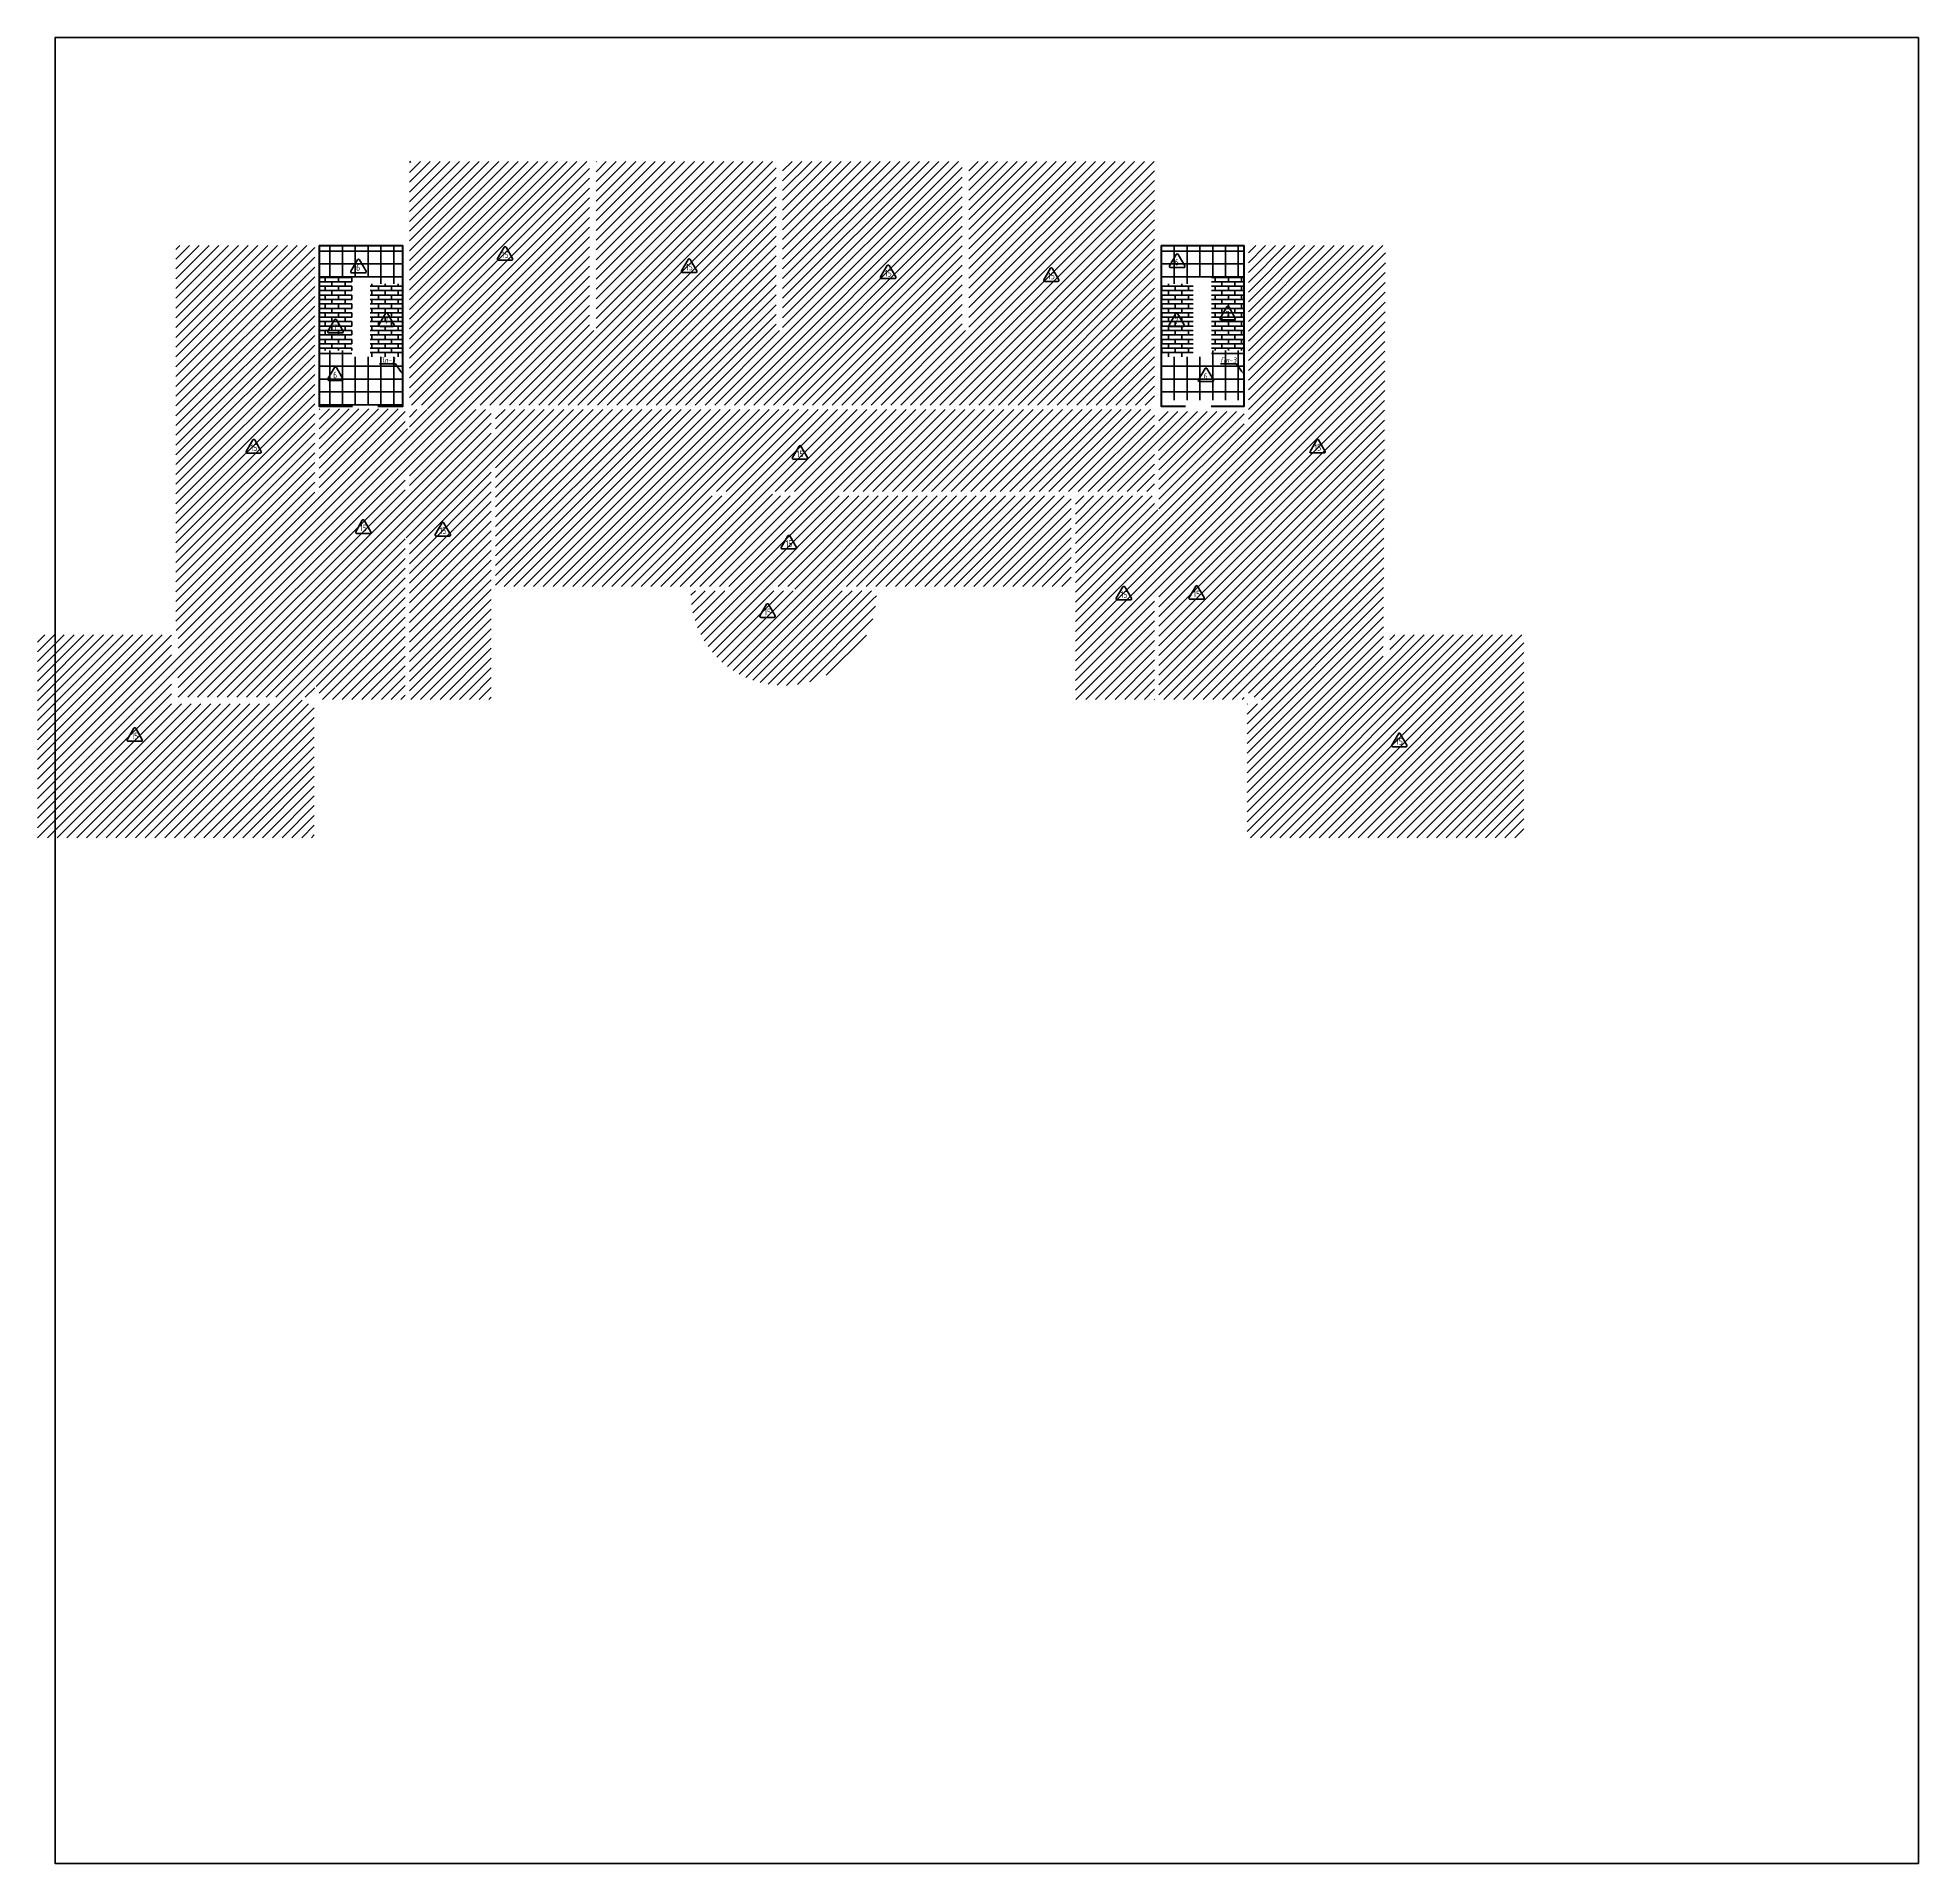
# Model space of a CAD drawing. Header units: millimetres. Extents: x -510890 to 418982, y -118257 to 141350.
# Drawn here: x 332655 to 418982, y -118257 to -34460 of the extents above; entities that cross this region are included whole.
import ezdxf
from ezdxf import colors
from ezdxf.entities.mleader import LeaderData, LeaderLine
from ezdxf.enums import TextEntityAlignment as Align
from ezdxf.math import Vec2, Vec3

# ---------------------------------------------------------------- set-up
doc = ezdxf.new("R2010")
doc.units = ezdxf.units.MM
doc.layers.add('АР_Площадь контур', color=220, linetype='Continuous', lineweight=35, plot=False)
doc.styles.add('ISOCPEUR', font='isocpeur.ttf', dxfattribs={"height": 800})
doc.styles.add('Архитект', font='isocpeur.ttf', dxfattribs={"width": 0.8, "oblique": 8})
pattern_1 = [(90, (137543.9, -126491.33), (-587.375, 0), []), (180, (137543.9, -126491.33), (-6e-14, -587.375), [])]
pattern_2 = [(0, (209610.45, -28798.6), (0, 203.2254), []), (90, (209610.45, -28798.6), (-304.8, 203.2254), [203.2254, -203.2254])]
pattern_3 = [(90, (137543.9, -126491.3), (-587.375, 0), []), (180, (137543.9, -126491.3), (-6e-14, -587.375), [])]

msp = doc.modelspace()

# ---------------------------------------------------------------- hatches: boundary and pattern name
at = {"layer": 'АР_Площадь контур', "ltscale": 100}
h = msp.add_hatch(dxfattribs=at)
h.set_pattern_fill('ANSI31', color=30, scale=100)
h.set_pattern_definition([(45, (2999.9, -126491.32), (-224.5064, 224.5064), [])])
edge = h.paths.add_edge_path()
edge.add_line((339104.5, -62925.6), (339104.5, -61675.6))
edge.add_line((339104.5, -61675.6), (339004.5, -61675.6))
edge.add_line((339004.5, -61675.6), (339004.5, -44005.6))
edge.add_line((339004.5, -44005.6), (345379.5, -44005.6))
edge.add_line((345379.5, -44005.6), (345379.5, -55405.6))
edge.add_line((345379.5, -55405.6), (345579.5, -55405.6))
edge.add_line((345579.5, -55405.6), (345579.5, -51495.7))
edge.add_line((345579.5, -51495.7), (349519.5, -51495.7))
edge.add_line((349519.5, -51495.7), (349519.5, -52415.6))
edge.add_line((349519.5, -52415.6), (349719.5, -52415.6))
edge.add_line((349719.5, -52415.6), (349719.5, -51525.6))
edge.add_line((349719.5, -51525.6), (350549.5, -51525.6))
edge.add_line((350549.5, -51525.6), (350549.5, -51325.6))
edge.add_line((350549.5, -51325.6), (349719.5, -51325.6))
edge.add_line((349719.5, -51325.6), (349719.5, -40140.6))
edge.add_line((349719.5, -40140.6), (357984.5, -40140.6))
edge.add_line((357984.5, -40140.6), (357984.5, -47901))
edge.add_line((357984.5, -47901), (358284.5, -47901))
edge.add_line((358284.5, -47901), (358284.5, -40140.6))
edge.add_line((358284.5, -40140.6), (366549.5, -40140.6))
edge.add_line((366549.5, -40140.6), (366549.5, -47901))
edge.add_line((366549.5, -47901), (366849.4, -47899.7))
edge.add_line((366849.4, -47899.7), (366849.4, -40140.6))
edge.add_line((366849.4, -40140.6), (375094.5, -40140.6))
edge.add_line((375094.5, -40140.6), (375094.5, -47901))
edge.add_line((375094.5, -47901), (375394.5, -47901))
edge.add_line((375394.5, -47901), (375394.5, -40140.6))
edge.add_line((375394.5, -40140.6), (383919.5, -40140.6))
edge.add_line((383919.5, -40140.6), (383919.5, -51325.6))
edge.add_line((383919.5, -51325.6), (352549.5, -51325.6))
edge.add_line((352549.5, -51325.6), (352549.5, -51525.6))
edge.add_line((352549.5, -51525.6), (353474.5, -51525.6))
edge.add_line((353474.5, -51525.6), (353474.5, -52625.6))
edge.add_line((353474.5, -52625.6), (353674.5, -52625.6))
edge.add_line((353674.5, -52625.6), (353674.5, -51525.6))
edge.add_line((353674.5, -51525.6), (383919.5, -51525.6))
edge.add_line((383919.5, -51525.6), (383919.5, -52408.1))
edge.add_line((383919.5, -52408.1), (384119.5, -52408.2))
edge.add_line((384119.5, -52408.2), (384119.5, -51625.6))
edge.add_line((384119.5, -51625.6), (384219.5, -51625.6))
edge.add_line((384219.5, -51625.6), (388029.5, -51625.6))
edge.add_line((388029.5, -51625.6), (388029.5, -52326.1))
edge.add_line((388029.5, -52326.1), (388229.5, -52326))
edge.add_line((388229.5, -52326), (388229.5, -44005.6))
edge.add_line((388229.5, -44005.6), (394519.5, -44006.5))
edge.add_line((394519.5, -44006.5), (394419.5, -63003.9))
edge.add_line((394419.5, -63003.9), (394719.5, -63003.9))
edge.add_line((394719.5, -63003.9), (394719.5, -61875.6))
edge.add_line((394719.5, -61875.6), (400869.5, -61875.6))
edge.add_line((400869.5, -61875.6), (400869.5, -71185.6))
edge.add_line((400869.5, -71185.6), (388169.5, -71185.6))
edge.add_line((388169.5, -71185.6), (388169.5, -65035.6))
edge.add_line((388169.5, -65035.6), (388828.9, -65035.6))
edge.add_line((388828.9, -65035.6), (388828.9, -64735.6))
edge.add_line((388828.9, -64735.6), (388229.5, -64735.6))
edge.add_line((388229.5, -64735.6), (388229.5, -64485.9))
edge.add_line((388229.5, -64485.9), (388029.5, -64485.9))
edge.add_line((388029.5, -64485.9), (388029.5, -64835.6))
edge.add_line((388029.5, -64835.6), (384119.5, -64835.6))
edge.add_line((384119.5, -64835.6), (384119.5, -60004.9))
edge.add_line((384119.5, -60004.9), (383919.5, -60005))
edge.add_line((383919.5, -60005), (383919.5, -64835.6))
edge.add_line((383919.5, -64835.6), (380289.5, -64835.6))
edge.add_line((380289.5, -64835.6), (380289.5, -55495.6))
edge.add_line((380289.5, -55495.6), (383919.5, -55495.6))
edge.add_line((383919.5, -55495.6), (383919.5, -56135.6))
edge.add_line((383919.5, -56135.6), (384119.5, -56135.6))
edge.add_line((384119.5, -56135.6), (384119.5, -53408.1))
edge.add_line((384119.5, -53408.1), (383919.5, -53408.1))
edge.add_line((383919.5, -53408.1), (383919.5, -55295.6))
edge.add_line((383919.5, -55295.6), (369406.5, -55295.6))
edge.add_line((369406.5, -55295.6), (369406.5, -55495.6))
edge.add_line((369406.5, -55495.6), (380089.5, -55495.6))
edge.add_line((380089.5, -55495.6), (380089.5, -59645.6))
edge.add_line((380089.5, -59645.6), (369406.5, -59645.6))
edge.add_line((369406.5, -59645.6), (369406.5, -59845.6))
edge.add_line((369406.5, -59845.6), (371154.2, -59845.6))
edge.add_line((371154.2, -59845.6), (371155.4, -60245.6))
edge.add_arc((366899.7, -59927.2), 4267.5, 184.278561, 355.721439, ccw=False)
edge.add_line((362644.1, -60245.6), (362645.2, -59845.6))
edge.add_line((362645.2, -59845.6), (364387.5, -59845.6))
edge.add_line((364387.5, -59845.6), (364387.5, -59645.6))
edge.add_line((364387.5, -59645.6), (353674.5, -59645.6))
edge.add_line((353674.5, -59645.6), (353674.5, -54095.6))
edge.add_line((353674.5, -54095.6), (353474.5, -54095.6))
edge.add_line((353474.5, -54095.6), (353474.5, -64835.6))
edge.add_line((353474.5, -64835.6), (349719.5, -64835.6))
edge.add_line((349719.5, -64835.6), (349719.7, -57415.6))
edge.add_line((349719.7, -57415.6), (349519.5, -57415.6))
edge.add_line((349519.5, -57415.6), (349519.5, -64835.6))
edge.add_line((349519.5, -64835.6), (345579.5, -64835.6))
edge.add_line((345579.5, -64835.6), (345579.5, -64235.6))
edge.add_line((345579.5, -64235.6), (345379.5, -64235.6))
edge.add_line((345379.5, -64235.6), (345379.5, -64735.6))
edge.add_line((345379.5, -64735.6), (344804.5, -64735.6))
edge.add_line((344804.5, -64735.6), (344804.5, -65035.6))
edge.add_line((344804.5, -65035.6), (345354.5, -65035.6))
edge.add_line((345354.5, -65035.6), (345354.5, -71185.6))
edge.add_line((345354.5, -71185.6), (332654.5, -71186.1))
edge.add_line((332654.5, -71186.1), (332654.5, -61875.6))
edge.add_line((332654.5, -61875.6), (338804.5, -61875.6))
edge.add_line((338804.5, -61875.6), (338804.5, -62925.6))
edge.add_line((338804.5, -62925.6), (339104.5, -62925.6))
h.paths.add_polyline_path([(339104.5, -64735.6), (339104.5, -63845.6), (338804.5, -63845.6), (338804.5, -65035.6), (343634.5, -65035.6), (343634.5, -64735.6)], flags=16)
h.paths.add_polyline_path([(349519.5, -55415.6), (349719.5, -55415.6), (349719.5, -54415.6), (349519.5, -54415.6)], flags=16)
h.paths.add_polyline_path([(363384.5, -55295.6), (363384.5, -55495.6), (364386.5, -55495.6), (364386.5, -55295.6)], flags=16)
h.paths.add_polyline_path([(367406.5, -55495.6), (367406.5, -55295.6), (366387.5, -55295.6), (366387.5, -55495.6)], flags=17)
h.paths.add_polyline_path([(367406.5, -59845.6), (367406.5, -59645.6), (366387.5, -59645.6), (366387.5, -59845.6)], flags=16)
h.paths.add_polyline_path([(383919.5, -59385), (384119.5, -59385), (384119.5, -57884.3), (383919.5, -57884.3)], flags=0)
h.paths.add_polyline_path([(388029.5, -62985.9), (388229.5, -62985.9), (388229.5, -53795.9), (388029.5, -53795.9)], flags=0)
h.paths.add_polyline_path([(389748.9, -64735.6), (389748.9, -65035.6), (394719.5, -65035.6), (394719.5, -64473.9), (394419.5, -64473.9), (394419.5, -64735.6)], flags=0)
h.paths.add_polyline_path([(345379.5, -56875.6), (345379.5, -62735.6), (345579.5, -62735.6), (345579.5, -56875.6)], flags=0)
at = {"layer": 'АР_Площадь контур', "true_color": 0x000000}
h = msp.add_hatch(dxfattribs=at)
h.set_pattern_fill('ANSI37', color=18, scale=185, angle=45)
h.set_pattern_definition(pattern_3)
h.paths.add_polyline_path([(347917.1, -45454.7), (345580.7, -45454.8), (345581, -44005.6), (349419.5, -44005.6), (349419.5, -45754.8), (347917.2, -45754.8)])
h = msp.add_hatch(dxfattribs=at)
h.set_pattern_fill('ANSI37', color=18, scale=185, angle=45)
h.set_pattern_definition(pattern_1)
h.paths.add_polyline_path([(385691.9, -45454.7), (388029.5, -45454.8), (388029.5, -44005.7), (384219.5, -44005.7), (384219.5, -45754.8), (385691.9, -45754.8)])
at = {"layer": 'АР_Площадь контур', "true_color": 0xffffff}
h = msp.add_hatch(dxfattribs=at)
h.set_pattern_fill('AR-BRSTD', scale=3)
h.set_pattern_definition(pattern_2)
h.paths.add_polyline_path([(347076.8, -45454.7), (345580, -45454.7), (345580, -48814.8), (347076.8, -48814.8)])
h = msp.add_hatch(dxfattribs=at)
h.set_pattern_fill('AR-BRSTD', scale=3)
h.set_pattern_definition(pattern_2)
h.paths.add_polyline_path([(386532.3, -48814.8), (388029.5, -48814.8), (388029.5, -45454.8), (386532.3, -45454.8)])
h = msp.add_hatch(dxfattribs=at)
h.set_pattern_fill('AR-BRSTD', scale=3)
h.set_pattern_definition(pattern_2)
h.paths.add_polyline_path([(347917.2, -49114.8), (349419.5, -49114.8), (349419.5, -45754.8), (347917.2, -45754.8)])
h = msp.add_hatch(dxfattribs=at)
h.set_pattern_fill('AR-BRSTD', scale=3)
h.set_pattern_definition(pattern_2)
h.paths.add_polyline_path([(384219.5, -45754.8), (385691.9, -45754.8), (385691.9, -49114.8), (384219.5, -49114.8)])
at = {"layer": 'АР_Площадь контур', "true_color": 0x000000}
h = msp.add_hatch(dxfattribs=at)
h.set_pattern_fill('ANSI37', color=18, scale=185, angle=45)
h.set_pattern_definition(pattern_3)
h.paths.add_polyline_path([(347076.9, -49114.8), (349419.5, -49114.8), (349419.5, -51325.6), (345579.5, -51325.6), (345580, -48814.8), (347076.9, -48814.8)])
h = msp.add_hatch(dxfattribs=at)
h.set_pattern_fill('ANSI37', color=18, scale=185, angle=45)
h.set_pattern_definition(pattern_1)
h.paths.add_polyline_path([(386532.3, -49114.8), (384219.5, -49114.8), (384219.5, -51105.6), (388029.5, -51105.6), (388029.5, -48814.8), (386532.3, -48814.8)])

# ---------------------------------------------------------------- linework, layer by layer
at = {"layer": 'АР_Площадь контур', "ltscale": 40}
msp.add_lwpolyline([(418981.5, -118257.2), (333454.4, -118257.2), (333454.4, -34460), (418981.5, -34460)], close=True, dxfattribs=at)
at = {"layer": 'АР_Площадь контур', "lineweight": 60}
for points in [[(345579.5, -44005.6), (345579.5, -51375.7), (347104.5, -51375.7)], [(345579.5, -44005.6), (349419.5, -44005.6)], [(348274.5, -51375.7), (349419.5, -51375.7), (349419.5, -44005.6)], [(384219.5, -44005.6), (384219.5, -51375.6), (385349.5, -51375.6)], [(384219.5, -44005.6), (388029.5, -44005.6)], [(386519.5, -51375.6), (388029.5, -51375.6), (388029.5, -44005.6)]]:
    msp.add_lwpolyline(points, dxfattribs=at)
at = {"layer": 'АР_Площадь контур', "linetype": 'Continuous'}
for points in [[(347078.9, -45258.1), (347685.1, -45258.1, 0.5773495), (347728.4, -45183.1), (347425.3, -44658.1, 0.5773541), (347338.7, -44658.1), (347035.6, -45183.1, 0.5773491), (347078.9, -45258.1, 0.0000017)], [(353809, -44676.4), (354415.2, -44676.4, 0.5773495), (354458.5, -44601.4), (354155.4, -44076.4, 0.5773541), (354068.8, -44076.4), (353765.7, -44601.4, 0.5773491), (353809, -44676.4, 0.0000017)], [(362258.9, -45239.9), (362865.1, -45239.9, 0.5773495), (362908.4, -45164.9), (362605.3, -44639.9, 0.5773541), (362518.7, -44639.9), (362215.6, -45164.9, 0.5773491), (362258.9, -45239.9, 0.0000017)], [(384655.1, -45014), (385261.3, -45014, 0.5773495), (385304.6, -44939), (385001.5, -44414, 0.5773541), (384914.9, -44414), (384611.8, -44939, 0.5773491), (384655.1, -45014, 0.0000017)], [(371393.1, -45521.6), (371999.3, -45521.6, 0.5773495), (372042.6, -45446.6), (371739.5, -44921.6, 0.5773541), (371652.9, -44921.6), (371349.8, -45446.6, 0.5773491), (371393.1, -45521.6, 0.0000017)], [(378880.3, -45646.9), (379486.5, -45646.9, 0.5773495), (379529.8, -45571.9), (379226.7, -45046.9, 0.5773541), (379140.1, -45046.9), (378837, -45571.9, 0.5773491), (378880.3, -45646.9, 0.0000017)], [(346022.6, -48014.8), (346628.8, -48014.8, 0.5773495), (346672.1, -47939.8), (346369, -47414.8, 0.5773541), (346282.4, -47414.8), (345979.3, -47939.8, 0.5773491), (346022.6, -48014.8, 0.0000017)], [(348365.2, -47714.8), (348971.4, -47714.8, 0.5773495), (349014.7, -47639.8), (348711.6, -47114.8, 0.5773541), (348625, -47114.8), (348321.9, -47639.8, 0.5773491), (348365.2, -47714.8, 0.0000017)], [(384635.1, -47714.8), (385241.4, -47714.8, 0.5773495), (385284.7, -47639.8), (384981.6, -47114.8, 0.5773541), (384894.9, -47114.8), (384591.8, -47639.8, 0.5773491), (384635.1, -47714.8, 0.0000017)], [(386977.7, -47414.8), (387583.9, -47414.8, 0.5773495), (387627.2, -47339.8), (387324.1, -46814.8, 0.5773541), (387237.5, -46814.8), (386934.4, -47339.8, 0.5773491), (386977.7, -47414.8, 0.0000017)], [(346021.9, -50196.1), (346628.2, -50196.1, 0.5773495), (346671.5, -50121.1), (346368.3, -49596.1, 0.5773541), (346281.7, -49596.1), (345978.6, -50121.1, 0.5773491), (346021.9, -50196.1, 0.0000017)], [(385978.7, -50249.2), (386584.9, -50249.2, 0.5773495), (386628.2, -50174.2), (386325.1, -49649.2, 0.5773541), (386238.5, -49649.2), (385935.4, -50174.2, 0.5773491), (385978.7, -50249.2, 0.0000017)], [(342272, -53528.1), (342878.2, -53528.1, 0.5773495), (342921.5, -53453.1), (342618.4, -52928.1, 0.5773541), (342531.8, -52928.1), (342228.7, -53453.1, 0.5773491), (342272, -53528.1, 0.0000017)], [(367343.1, -53812.8), (367949.3, -53812.8, 0.5773495), (367992.6, -53737.8), (367689.5, -53212.8, 0.5773541), (367602.9, -53212.8), (367299.8, -53737.8, 0.5773491), (367343.1, -53812.8, 0.0000017)], [(391103.7, -53524.5), (391709.9, -53524.5, 0.5773495), (391753.2, -53449.5), (391450.1, -52924.5, 0.5773541), (391363.5, -52924.5), (391060.4, -53449.5, 0.5773491), (391103.7, -53524.5, 0.0000017)], [(347297.7, -57212.8), (347903.9, -57212.8, 0.5773495), (347947.2, -57137.8), (347644.1, -56612.8, 0.5773541), (347557.5, -56612.8), (347254.4, -57137.8, 0.5773491), (347297.7, -57212.8, 0.0000017)], [(350949.9, -57337.6), (351556.1, -57337.6, 0.5773495), (351599.4, -57262.6), (351296.3, -56737.6, 0.5773541), (351209.7, -56737.6), (350906.6, -57262.6, 0.5773491), (350949.9, -57337.6, 0.0000017)], [(366834, -57930.4), (367440.2, -57930.4, 0.5773495), (367483.5, -57855.4), (367180.4, -57330.4, 0.5773541), (367093.8, -57330.4), (366790.7, -57855.4, 0.5773491), (366834, -57930.4, 0.0000017)], [(382210, -60269.7), (382816.2, -60269.7, 0.5773495), (382859.5, -60194.7), (382556.4, -59669.7, 0.5773541), (382469.8, -59669.7), (382166.7, -60194.7, 0.5773491), (382210, -60269.7, 0.0000017)], [(385550, -60238.5), (386156.2, -60238.5, 0.5773495), (386199.5, -60163.5), (385896.4, -59638.5, 0.5773541), (385809.8, -59638.5), (385506.7, -60163.5, 0.5773491), (385550, -60238.5, 0.0000017)], [(365853.7, -61067.8), (366459.9, -61067.8, 0.5773495), (366503.2, -60992.8), (366200.1, -60467.8, 0.5773541), (366113.5, -60467.8), (365810.4, -60992.8, 0.5773491), (365853.7, -61067.8, 0.0000017)], [(336809.3, -66758.1), (337415.6, -66758.1, 0.5773495), (337458.9, -66683.1), (337155.7, -66158.1, 0.5773541), (337069.1, -66158.1), (336766, -66683.1, 0.5773491), (336809.3, -66758.1, 0.0000017)], [(394854, -67007.6), (395460.2, -67007.6, 0.5773495), (395503.5, -66932.6), (395200.4, -66407.6, 0.5773541), (395113.8, -66407.6), (394810.7, -66932.6, 0.5773491), (394854, -67007.6, 0.0000017)]]:
    msp.add_lwpolyline(points, format="xyb", dxfattribs=at)

# ---------------------------------------------------------------- texts
at = {"layer": 'АР_Площадь контур', "linetype": 'Continuous', "style": 'ISOCPEUR', "width": 0.7}
for s, p in [('6', (347365.3, -45156.4)), ('15', (354117.5, -44579.6)), ('15', (362567.4, -45143.1)), ('6', (384941.6, -44912.4)), ('15', (371701.6, -45424.8)), ('15', (379188.8, -45550.1)), ('7', (348651.6, -47613.1)), ('7', (384921.6, -47613.1)), ('7', (387264.2, -47313.1)), ('7', (346309.1, -47913.1)), ('6', (346308.4, -50094.4)), ('6', (386265.2, -50147.5)), ('15', (342580.5, -53431.3)), ('15', (367651.6, -53716)), ('15', (391412.2, -53427.7)), ('15', (347606.2, -57116)), ('15', (351258.4, -57240.8)), ('15', (367142.5, -57833.6)), ('15', (382518.5, -60172.9)), ('15', (385858.5, -60141.7)), ('15', (366162.2, -60971)), ('15', (337117.9, -66661.3)), ('15', (395162.5, -66910.8))]:
    msp.add_text(s, height=300, dxfattribs=at).set_placement(p, align=Align.CENTER)

# ---------------------------------------------------------------- leaders
at = {"layer": 'АР_Площадь контур'}
ml = msp.add_multileader_mtext('Standard', dxfattribs=at)
ml.set_content('Пл-3', color=256, style='Архитект')
ml.set_leader_properties(color=256, linetype='ByLayer', lineweight=-1)
ml.build(insert=Vec2(0, 0))
ml.multileader.update_dxf_attribs({"text_left_attachment_type": 6, "text_right_attachment_type": 6, "dogleg_length": 25, "arrow_head_size": 200})
ctx = ml.context
ctx.base_point, ctx.char_height, ctx.arrow_head_size, ctx.landing_gap_size, ctx.plane_origin = Vec3(348245.3, -49431.8), 250, 200, 100, Vec3(334519, -49414.3)
ctx.left_attachment, ctx.right_attachment = 6, 6
notes = []
notes.append((ctx, [(0, (1, 1, 0), (349080.6, -49431.8), (-1, 0), 25, [(1, [(349419.5, -49935.9)], 0, [])])]))
ctx.mtext.insert, ctx.mtext.width, ctx.mtext.defined_height, ctx.mtext.line_spacing_style, ctx.mtext.flow_direction = Vec3(348345.3, -49131.8), 3549.472, 1007.6, 2, 5
ml = msp.add_multileader_mtext('Standard', dxfattribs=at)
ml.set_content('Пл-3', color=256, style='Архитект')
ml.set_leader_properties(color=256, linetype='ByLayer', lineweight=-1)
ml.build(insert=Vec2(0, 0))
ml.multileader.update_dxf_attribs({"text_left_attachment_type": 6, "text_right_attachment_type": 6, "dogleg_length": 25, "arrow_head_size": 200})
ctx = ml.context
ctx.base_point, ctx.char_height, ctx.arrow_head_size, ctx.landing_gap_size, ctx.plane_origin = Vec3(386855.3, -49431.8), 250, 200, 100, Vec3(373129, -49414.3)
ctx.left_attachment, ctx.right_attachment = 6, 6
notes.append((ctx, [(0, (1, 1, 0), (387690.6, -49431.8), (-1, 0), 25, [(1, [(388029.5, -49935.9)], 0, [])])]))
ctx.mtext.insert, ctx.mtext.width, ctx.mtext.defined_height, ctx.mtext.line_spacing_style, ctx.mtext.flow_direction = Vec3(386955.3, -49131.8), 3549.472, 1007.6, 2, 5
for ctx, leaders in notes:
    for number, flags, end, landing, length, lines in leaders:
        leader = LeaderData()
        leader.index, (leader.has_last_leader_line, leader.has_dogleg_vector, leader.attachment_direction) = number, flags
        leader.last_leader_point, leader.dogleg_vector, leader.dogleg_length = Vec3(end), Vec3(landing), length
        for number, points, colour, breaks in lines:
            line = LeaderLine()
            line.index, line.vertices, line.color, line.breaks = number, Vec3.list(points), colors.encode_raw_color(colour), breaks
            leader.lines.append(line)
        ctx.leaders.append(leader)

doc.saveas('drawing.dxf')
